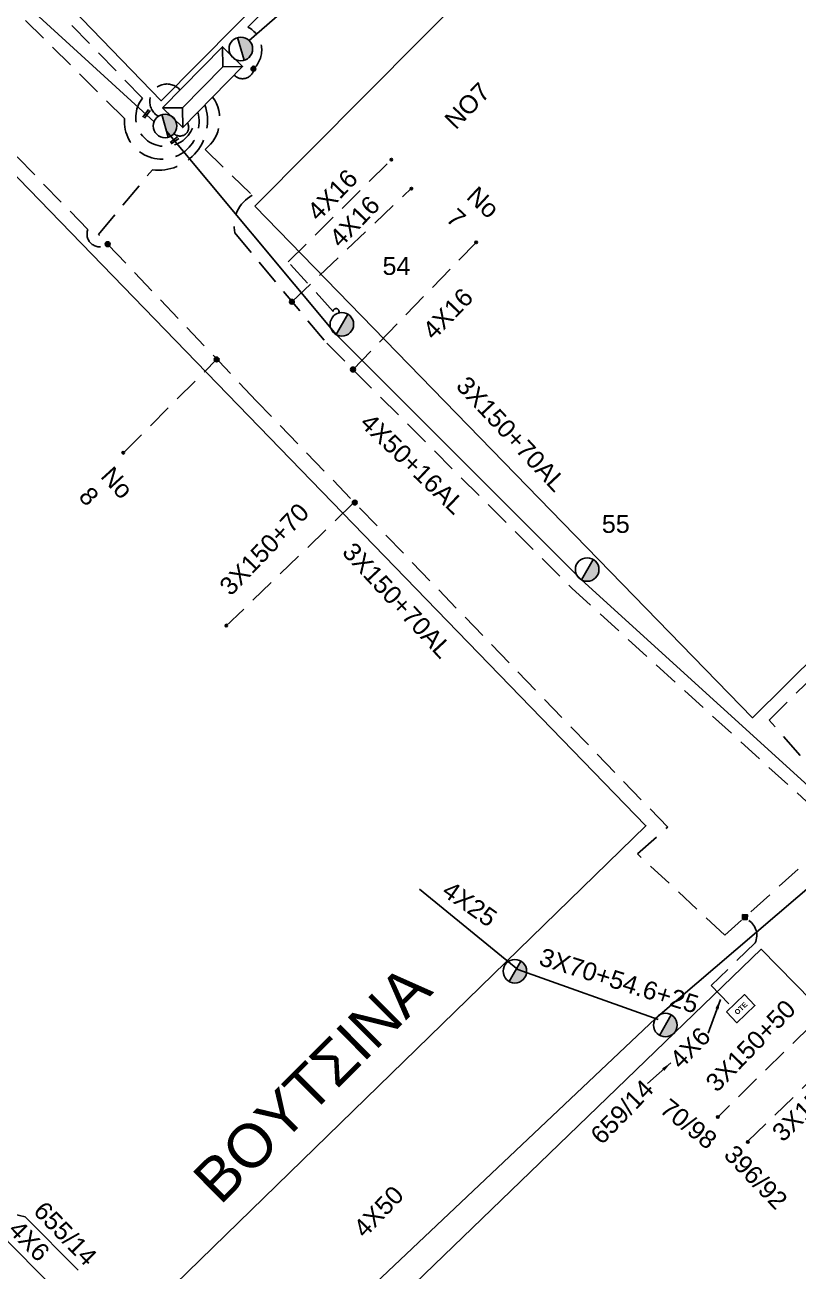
# Model space of a CAD drawing. Header units: millimetres. Extents: x 771 to 3391, y 686 to 1835.
# Drawn here: x 2163.7 to 2241.2, y 1031.3 to 1156 of the extents above; entities that cross this region are included whole.
import ezdxf

# ---------------------------------------------------------------- set-up
doc = ezdxf.new("R2010")
doc.units = ezdxf.units.MM
doc.linetypes.add('DASHED', pattern=[19.05, 12.7, -6.35])
for name, color, linetype in [('Pillar OTE', 7, 'Continuous'), ('Άγνωστα', 7, 'Continuous'), ('Γυμνά εναέρια ΧΤ και ΦΟΠ (3Φ)   4x50+16AL', 7, 'Continuous'), ('Εναέρια παροχή ΧΤ 4x16', 7, 'SYN_LINE'), ('Εναέρια παροχή ΧΤ 4x25', 7, 'SYN_LINE'), ('Επιγραφές - Σχήματα', 7, 'Continuous'), ('Καλώδια ΧΤ   3x150+50CU', 7, 'DASHED'), ('Καλώδια ΧΤ   3x150+70AL', 7, 'DASHED'), ('Καλώδια ΧΤ   3x150AL+50CU', 7, 'DASHED'), ('Μηχανική τομή', 7, 'Continuous'), ('Στύλος ΦΜ', 7, 'Continuous'), ('Στύλος ΦΜ @ 1', 7, 'Continuous'), ('Συνδέσεις', 7, 'Continuous'), ('Συνεστραμμένα ΧΤ   3x70+54.6+25 AL', 7, 'SYN_LINE'), ('Υποσταθμός εναέριος 2 στύλων', 7, 'Continuous'), ('Υποσταθμός πόλεως', 7, 'Continuous'), ('Υπόβαθρο ΔΕΗ', 7, 'Continuous'), ('Υπόγεια καλώδια Παροχών ΧΤ   4x16AL', 7, 'DASHED'), ('Υπόγεια καλώδια Παροχών ΧΤ   4x6', 7, 'DASHED')]:
    doc.layers.add(name, color=color, linetype=linetype)
doc.styles.add('arial', font='ARIAL.TTF')
doc.styles.get("Standard").update_dxf_attribs({"font": 'ARIAL.TTF'})
doc.linetypes.add('SYN_LINE', pattern='A,0.5,-0.0001,["/\\/\\/\\/",Standard,S=0.1,R=0,X=0,Y=-0.05],-0.25', length=0.7501)
doc.dimstyles.new('ISO-25', dxfattribs={"dimtxt": 2.5, "dimasz": 2.5, "dimexe": 1.25, "dimexo": 0.625, "dimtad": 1, "dimtxsty": 'Standard', "dimcen": 2.5, "dimadec": 0, "dimazin": 0, "dimtfac": 1, "dimtmove": 0, "dimatfit": 3, "dimfxl": 1, "dimarcsym": 0})

# ---------------------------------------------------------------- blocks, each defined once
blk = doc.blocks.new('ΥΠΑΡΧΩΝ ΤΣΙΜΕΝΤΕΝΙΟΣ ΣΤΥΛΟΣ')
at = {"layer": 'Στύλος ΦΜ'}
blk.add_hatch(color=7, dxfattribs=at).paths.add_polyline_path([(-1.29, -2.28, 0.574793), (2.62, 0, 0.268822), (1.3, 2.27)])
at = {"layer": 'Στύλος ΦΜ', "color": 7}
blk.add_line((-1.29, -2.28), (1.3, 2.27), dxfattribs=at)
blk.add_circle((0, 0), 2.62, dxfattribs=at)
at = {"layer": 'Στύλος ΦΜ', "flags": 4}
for tag, p in [('ΑΡΙΘΜΟΣ', (-4.68, 8.05)), ('ΤΥΠΟΣ', (-4.91, 3.03))]:
    blk.add_attdef(tag, p, '', height=4, dxfattribs=at)
blk = doc.blocks.new('ΥΠΟΣΤΑΘΜΟΣ ΕΝΑΕΡΙΟΣ ΕΠΙ 2 ΣΤΥΛΩΝ')
at = {"layer": 'Υποσταθμός εναέριος 2 στύλων', "linetype": 'Continuous'}
for points in [[(-11.97, -2.11, 0.574793), (-8.45, -0.07, 0.268822), (-9.64, 1.98)], [(9.68, -2.15, 0.574793), (13.19, -0.1, 0.268822), (12.01, 1.95)]]:
    blk.add_hatch(color=256, dxfattribs=at).paths.add_polyline_path(points)
for p, q in [((-11.97, -2.11), (-9.64, 1.98)), ((9.68, -2.15), (12.01, 1.95))]:
    blk.add_line(p, q, dxfattribs=at)
for centre in [(-10.81, -0.07), (10.84, -0.1)]:
    blk.add_circle(centre, 2.36, dxfattribs=at)
at = {"layer": 'Υποσταθμός πόλεως', "linetype": 'Continuous', "ltscale": 40}
blk.add_lwpolyline([(-8.57, 2.82), (8.57, 2.82), (8.57, -2.82), (-8.57, -2.82)], close=True, dxfattribs=at)
for points in [[(-5.75, 0), (-8.57, 2.82)], [(5.75, 0), (8.57, 2.82)], [(-8.57, -2.82), (-5.75, 0)], [(-5.75, 0), (5.75, 0)], [(8.57, -2.82), (5.75, 0)]]:
    blk.add_lwpolyline(points, dxfattribs=at)
at = {"layer": 'Υποσταθμός εναέριος 2 στύλων', "ltscale": 40, "flags": 1}
for tag, p in [('ΜΕΤΑΣΧΗΜΑΤΙΣΜΟΣ', (14.09, 2.51)), ('ΙΣΧΥΣ', (14.07, -0.28)), ('ΑΡΙΘΜΟΣ', (14.19, -3))]:
    blk.add_attdef(tag, p, '', height=1.8, dxfattribs=at)
blk = doc.blocks.new('_ΣΥΝΔΕΣΗ')
at = {"layer": 'Συνδέσεις', "linetype": 'SYN_LINE', "ltscale": 40}
blk.add_hatch(color=256, dxfattribs=at).paths.add_polyline_path([(0.5, -0.01, 1), (-0.5, -0.01, 1)])
at = {"layer": 'Συνδέσεις'}
blk.add_circle((0, -0.01), 0.5, dxfattribs=at)
blk = doc.blocks.new('ΜΗΧΑΝΙΚΗ ΤΟΜΗ')
at = {"layer": 'Μηχανική τομή', "ltscale": 40}
for p, q in [((-1.89, 0.78), (1.89, 0.78)), ((1.89, 0), (-1.89, 0))]:
    blk.add_line(p, q, dxfattribs=at)
blk = doc.blocks.new('PILLAR ΟΤΕ')
at = {"layer": 'Pillar OTE', "ltscale": 40}
blk.add_lwpolyline([(-3.31, 2.02), (3.39, 2.02), (3.39, -1.99), (-3.31, -1.99)], close=True, dxfattribs=at)
at = {"layer": 'Pillar OTE', "insert": (-1.81, 0.71), "char_height": 1.3575, "width": 109.961, "attachment_point": 1}
blk.add_mtext('{\\fArial|b1|i0|c161|p34;OTE}', dxfattribs=at)
blk = doc.blocks.new('TSONTA XT1')
at = {"ltscale": 40}
h = blk.add_hatch(color=256, dxfattribs=at)
h.dxf.hatch_style = 1
h.paths.add_polyline_path([(595.96, 2487.66), (597.07, 2488.77), (595.96, 2489.87), (594.85, 2488.77)])
blk.add_lwpolyline([(594.85, 2488.77), (595.96, 2489.87), (597.07, 2488.77), (595.96, 2487.66)], close=True, dxfattribs=at)

msp = doc.modelspace()

# ---------------------------------------------------------------- linework, layer by layer
at = {"layer": 'Άγνωστα', "color": 62, "linetype": 'DASHED', "ltscale": 0.2}
msp.add_lwpolyline([(2173.61593, 1113.20008), (2182.96202, 1122.58205)], dxfattribs=at)
at = {"layer": 'Άγνωστα', "color": 173}
msp.add_lwpolyline([(2203.27142, 1069.5205), (2213.12024, 1061.47927), (2227.18371, 1056.46932)], dxfattribs=at)
at = {"layer": 'Γυμνά εναέρια ΧΤ και ΦΟΠ (3Φ)   4x50+16AL', "color": 30, "linetype": 'Continuous', "ltscale": 0.2}
msp.add_lwpolyline([(2186.19674, 1154.48385), (2193.82957, 1161.12042), (2212.33112, 1179.91729), (2238.86191, 1206.61296), (2261.48783, 1229.82608), (2277.61745, 1246.09651), (2300.95784, 1265.85131)], dxfattribs=at)
at = {"layer": 'Γυμνά εναέρια ΧΤ και ΦΟΠ (3Φ)   4x50+16AL', "color": 2, "linetype": 'Continuous', "ltscale": 0.2}
msp.add_lwpolyline([(2176.6777, 1146.36226), (2161.29202, 1160.43929), (2138.39477, 1184.55552), (2120.27098, 1205.48429)], dxfattribs=at)
at = {"layer": 'Γυμνά εναέρια ΧΤ και ΦΟΠ (3Φ)   4x50+16AL', "color": 151, "linetype": 'Continuous', "ltscale": 0.2}
msp.add_lwpolyline([(2177.92481, 1145.41941), (2194.9039, 1125.05037), (2219.4766, 1100.49927), (2247.32529, 1075.19623)], dxfattribs=at)
at = {"layer": 'Γυμνά εναέρια ΧΤ και ΦΟΠ (3Φ)   4x50+16AL', "color": 173, "linetype": 'Continuous', "ltscale": 0.2}
msp.add_lwpolyline([(2116.20197, 946.78036), (2143.70495, 975.52827), (2168.25323, 997.34806), (2198.88331, 1030.12415), (2226.91266, 1056.56588), (2247.14327, 1073.87808)], dxfattribs=at)
at = {"layer": 'Καλώδια ΧΤ   3x150+50CU', "color": 85, "linetype": 'DASHED', "ltscale": 0.2}
msp.add_lwpolyline([(2180.72553, 1146.97874, -1.465456707), (2175.5231, 1148.70033), (2164.80515, 1159.76459, 0.715770807), (2160.18941, 1164.52948), (2141.65417, 1183.66362, 1.086241703), (2138.36625, 1187.05778), (2122.15419, 1204.75332, 0.381787666), (2120.97422, 1208.5084), (2146.40374, 1232.79162, -0.47341334), (2150.83994, 1234.78272), (2180.88576, 1263.32612, 0.950535332), (2185.04358, 1267.50772), (2197.55466, 1279.39319)], format="xyb", dxfattribs=at)
at = {"layer": 'Καλώδια ΧΤ   3x150+50CU', "color": 30, "linetype": 'DASHED', "ltscale": 0.2}
msp.add_lwpolyline([(2186.6994, 1151.70631, 0.503923609), (2186.07159, 1155.83824), (2190.78714, 1160.59737), (2179.60363, 1171.67847)], format="xyb", dxfattribs=at)
at = {"layer": 'Καλώδια ΧΤ   3x150+50CU', "color": 2, "linetype": 'DASHED', "ltscale": 0.2}
msp.add_lwpolyline([(2248.08522, 1071.50163, -0.412907317), (2246.37762, 1077.13476), (2238.29845, 1086.45611), (2254.98408, 1102.9669)], format="xyb", dxfattribs=at)
at = {"layer": 'Καλώδια ΧΤ   3x150+50CU', "color": 1, "linetype": 'DASHED', "ltscale": 0.2}
msp.add_lwpolyline([(2293.68238, 1018.36916), (2289.12493, 1023.19433), (2283.80616, 1018.21229), (2261.93645, 1040.48555, 0.591885879), (2258.52865, 1044.92898), (2245.17986, 1058.52793), (2233.19757, 1046.76607)], format="xyb", dxfattribs=at)
at = {"layer": 'Καλώδια ΧΤ   3x150+50CU', "color": 30, "linetype": 'DASHED', "ltscale": 0.2}
msp.add_arc((2185.53337, 1151.83989), 1.17365, 224.2308896, 55.7259664, dxfattribs=at)
at = {"layer": 'Καλώδια ΧΤ   3x150+50CU', "color": 2, "linetype": 'DASHED', "ltscale": 0.2}
msp.add_arc((2177.97331, 1148.40299), 1.73165, 40.6851491, 239.9300845, dxfattribs=at)
at = {"layer": 'Καλώδια ΧΤ   3x150+50CU', "color": 151, "linetype": 'DASHED', "ltscale": 0.2}
msp.add_arc((2179.27515, 1145.78952), 0.86616, 225.6940677, 32.0357631, dxfattribs=at)
at = {"layer": 'Καλώδια ΧΤ   3x150+70AL', "color": 62, "ltscale": 0.2}
msp.add_lwpolyline([(2241.18466, 1071.51242), (2241.18466, 1071.51242), (2233.85061, 1064.92979), (2225.08412, 1073.06492), (2228.1217, 1075.73925), (2186.95194, 1118.37768), (2171.1031, 1135.07832), (2176.50249, 1141.53691), (2176.50249, 1141.53691, 0.55215378), (2181.7639, 1148.0369)], format="xyb", dxfattribs=at)
at = {"layer": 'Καλώδια ΧΤ   3x150+70AL', "color": 1, "linetype": 'DASHED', "ltscale": 0.2}
msp.add_lwpolyline([(2182.54126, 1148.82907, -0.403877656), (2181.77904, 1143.58405), (2186.51349, 1138.99165, 0.337788302), (2184.77279, 1135.21994), (2193.97213, 1124.18391), (2218.52331, 1099.65431), (2244.52103, 1076.03304, 0.400495039), (2244.48199, 1073.10552), (2251.84839, 1065.33292, -0.66623283), (2251.2178, 1064.26873), (2250.57132, 1064.9548)], format="xyb", dxfattribs=at)
at = {"layer": 'Καλώδια ΧΤ   3x150+70AL', "color": 62, "linetype": 'DASHED', "ltscale": 0.2}
msp.add_lwpolyline([(2150.88585, 1136.92018), (2160.30099, 1145.58389), (2170.0456, 1135.56014), (2170.0456, 1135.56014), (2170.0456, 1135.56014), (2170.0456, 1135.56014, 0.761134428), (2172.02708, 1134.10469)], format="xyb", dxfattribs=at)
at = {"layer": 'Καλώδια ΧΤ   3x150+70AL', "color": 62, "ltscale": 0.2}
msp.add_lwpolyline([(2183.84005, 1095.80801), (2196.72842, 1108.25244)], dxfattribs=at)
at = {"layer": 'Καλώδια ΧΤ   3x150+70AL', "color": 133, "linetype": 'DASHED', "ltscale": 0.2}
msp.add_lwpolyline([(2236.12997, 1044.24743), (2246.98589, 1054.80224), (2258.12289, 1043.45652, -0.773906408), (2259.33034, 1043.19401)], format="xyb", dxfattribs=at)
at = {"layer": 'Καλώδια ΧΤ   3x150AL+50CU', "color": 133, "ltscale": 0.2}
msp.add_lwpolyline([(2181.06656, 1147.32627, -1.192233234), (2173.72581, 1146.67783), (2155.55265, 1164.66367), (2127.02309, 1194.39516), (2117.27295, 1204.53425), (2117.55037, 1206.75127), (2142.6928, 1230.44852), (2145.72945, 1233.18826, -0.357061548), (2149.1472, 1236.27183), (2164.6289, 1250.23976), (2186.17435, 1271.09713), (2202.6772, 1286.50391), (2216.14808, 1271.78118)], format="xyb", dxfattribs=at)
at = {"layer": 'Υπόβαθρο ΔΕΗ'}
for points in [[(2121.84653, 1205.81228), (2235.57759, 1313.85629), (2287.79358, 1259.73499), (2233.80781, 1205.39099), (2177.40095, 1148.46281), (2121.84653, 1205.81228)], [(2186.77831, 1137.90283), (2297.90838, 1249.68395), (2339.00353, 1206.59409), (2337.2951, 1186.31214), (2236.60915, 1086.68124), (2186.77831, 1137.90283)], [(2172.39142, 1023.74929), (2225.9382, 1075.875), (2110.74176, 1194.67613), (2055.85621, 1142.25849), (2172.39142, 1023.74929)], [(2220.94177, 974.83596), (2273.11942, 1027.20346), (2237.47879, 1063.51204), (2184.47777, 1012.37175), (2220.94177, 974.83596)], [(2163.77956, 1036.71025), (2169.07637, 1031.37669)]]:
    msp.add_lwpolyline(points, dxfattribs=at)
at = {"layer": 'Υπόγεια καλώδια Παροχών ΧΤ   4x16AL', "color": 151, "linetype": 'DASHED', "ltscale": 0.2}
msp.add_lwpolyline([(2190.09923, 1132.32578), (2190.09923, 1132.32578), (2190.09923, 1132.32578), (2200.44672, 1142.56672)], dxfattribs=at)
at = {"layer": 'Υπόγεια καλώδια Παροχών ΧΤ   4x16AL', "color": 1, "linetype": 'DASHED', "ltscale": 0.2}
for points in [[(2190.49514, 1128.3551), (2202.52588, 1139.75609)], [(2196.60356, 1121.55479), (2208.9361, 1134.2797)]]:
    msp.add_lwpolyline(points, dxfattribs=at)
at = {"layer": 'Υπόγεια καλώδια Παροχών ΧΤ   4x16AL', "color": 151, "linetype": 'DASHED', "ltscale": 0.2}
msp.add_lwpolyline([(2195.165, 1127.20832, 1.234560333), (2194.60557, 1127.37501), (2190.09923, 1132.32578)], format="xyb", dxfattribs=at)
at = {"layer": 'Υπόγεια καλώδια Παροχών ΧΤ   4x6', "color": 62, "linetype": 'DASHED', "ltscale": 0.2}
msp.add_lwpolyline([(2236.08408, 1066.47752, -0.410211094), (2236.87539, 1064.1374), (2232.47245, 1059.88903), (2234.52577, 1057.761)], format="xyb", dxfattribs=at)

# ---------------------------------------------------------------- block references
at = {"layer": 'Pillar OTE', "xscale": 0.3750000000000001, "yscale": 0.3750000000000001, "zscale": 0.3750000000000001, "rotation": 43.84729143707453}
msp.add_blockref('PILLAR ΟΤΕ', (2235.42575, 1057.54801), dxfattribs=at)
at = {"layer": 'Μηχανική τομή'}
for p, xscale, yscale, zscale, rotation in [((2175.99929, 1147.09516), 0.249999999999919, 0.249999999999919, 0.249999999999919, 53.76313194653991), ((2178.76902, 1144.40664), 0.2499999999999681, 0.2499999999999681, 0.2499999999999681, 36.11407878704492)]:
    msp.add_blockref('ΜΗΧΑΝΙΚΗ ΤΟΜΗ', p, dxfattribs=dict(at, xscale=xscale, yscale=yscale, zscale=zscale, rotation=rotation))
at = {"layer": 'Στύλος ΦΜ @ 1', "ltscale": 40}
ref = msp.add_blockref('ΥΠΑΡΧΩΝ ΤΣΙΜΕΝΤΕΝΙΟΣ ΣΤΥΛΟΣ', (2195.48493, 1126.07484), dxfattribs=dict(at, xscale=0.4499999999998181, yscale=0.4499999999998181, zscale=0.4499999999998181))
ref.add_attrib('ΤΥΠΟΣ', '54', (2199.55974, 1131.02148), dxfattribs={"layer": 'Στύλος ΦΜ', "height": 1.8, "flags": 4})
ref = msp.add_blockref('ΥΠΑΡΧΩΝ ΤΣΙΜΕΝΤΕΝΙΟΣ ΣΤΥΛΟΣ', (2220.05763, 1101.52374), dxfattribs=dict(at, xscale=0.4499999999998181, yscale=0.4499999999998181, zscale=0.4499999999998181))
ref.add_attrib('ΤΥΠΟΣ', '55', (2221.52755, 1105.19455), dxfattribs={"layer": 'Στύλος ΦΜ', "height": 1.8, "flags": 4})
at = {"layer": 'Στύλος ΦΜ @ 1', "ltscale": 40, "xscale": 0.4499999999998181, "yscale": 0.4499999999998181, "zscale": 0.4499999999998181}
for p in [(2212.81582, 1061.30987), (2227.89545, 1055.91683)]:
    msp.add_blockref('ΥΠΑΡΧΩΝ ΤΣΙΜΕΝΤΕΝΙΟΣ ΣΤΥΛΟΣ', p, dxfattribs=at)
at = {"layer": 'Συνδέσεις'}
for p, xscale, yscale, zscale in [((2186.62575, 1151.66948), 0.4777242751394019, 0.4777242751394019, 0.4777242751394019), ((2200.44672, 1142.56672), 0.25, 0.25, 0.25), ((2202.45495, 1139.65661), 0.25, 0.25, 0.25), ((2172.02708, 1134.10469), 0.4777242751394019, 0.4777242751394019, 0.4777242751394019), ((2208.9361, 1134.2797), 0.25, 0.25, 0.25), ((2190.47804, 1128.33889), 0.4777242751394019, 0.4777242751394019, 0.4777242751394019), ((2182.94357, 1122.56353), 0.4777242751394019, 0.4777242751394019, 0.4777242751394019), ((2196.60356, 1121.55479), 0.4777242751394019, 0.4777242751394019, 0.4777242751394019), ((2173.58621, 1113.21843), 0.25, 0.25, 0.25), ((2196.77942, 1108.23171), 0.4777242751394019, 0.4777242751394019, 0.4777242751394019), ((2183.90715, 1095.91686), 0.25, 0.25, 0.25), ((2233.14779, 1046.7172), 0.25, 0.25, 0.25), ((2236.15305, 1044.22211), 0.25, 0.25, 0.25)]:
    msp.add_blockref('_ΣΥΝΔΕΣΗ', p, dxfattribs=dict(at, xscale=xscale, yscale=yscale, zscale=zscale))
at = {"layer": 'Συνδέσεις', "xscale": 0.3075184835441075, "yscale": 0.3075184835441075, "zscale": 0.3075184835441075, "rotation": 41.90934888398903}
msp.add_blockref('TSONTA XT1', (2610.68031, 374.74735), dxfattribs=at)
at = {"layer": 'Υποσταθμός εναέριος 2 στύλων', "xscale": 0.5, "yscale": 0.5, "zscale": 0.5, "rotation": 45.54070698540378}
msp.add_blockref('ΥΠΟΣΤΑΘΜΟΣ ΕΝΑΕΡΙΟΣ ΕΠΙ 2 ΣΤΥΛΩΝ', (2181.53652, 1149.81501), dxfattribs=at)

# ---------------------------------------------------------------- texts
at = {"ltscale": 40, "insert": (2180.23511, 1040.88471), "char_height": 4, "width": 50.2149778, "attachment_point": 1, "rotation": 44.9076434, "style": 'arial'}
msp.add_mtext('{\\H1.083x;BOYTΣINA}', dxfattribs=at)
at = {"layer": 'Άγνωστα', "color": 7, "char_height": 1.8, "attachment_point": 1}
for s, insert, rotation in [('NO7', (2205.59797, 1146.73013), 45.8272142), ('3X150+70', (2183.05368, 1100.04227), 46.0651584), ('3X150+50', (2231.75624, 1050.35355), 45.8045248), ('3X150+70', (2238.4004, 1045.42036), 43.8248817), ('70/98', (2228.31995, 1048.69016), 321.5355671), ('396/92', (2234.92717, 1044.08332), 314.0766379), ('4X50', (2196.47274, 1035.75961), 46.2596131), ('655/14', (2165.77172, 1038.44052), 314.0766379), ('4X6', (2163.2648, 1036.56135), 314.0766379)]:
    msp.add_mtext_dynamic_manual_height_columns(s, width=1.8, gutter_width=12.5, heights=[0.04535], dxfattribs=dict(at, insert=insert, rotation=rotation))
at = {"layer": 'Άγνωστα', "color": 7}
note = msp.add_mtext_dynamic_manual_height_columns('No ', width=1.8, gutter_width=1.68715, heights=[0.04535, 0], dxfattribs=dict(at, insert=(2206.52648, 1142.42004), char_height=1.8, attachment_point=1, rotation=317.0664776))
for column, words in zip(note.columns.linked_columns, ['7']):
    column.text = words
note = msp.add_mtext_dynamic_manual_height_columns('No ', width=1.8, gutter_width=1.84043, heights=[0.04535, 0], dxfattribs=dict(at, insert=(2170.09049, 1114.69496), char_height=1.8, attachment_point=1, rotation=312.5708959))
for column, words in zip(note.columns.linked_columns, ['8']):
    column.text = words
at = {"layer": 'Γυμνά εναέρια ΧΤ και ΦΟΠ (3Φ)   4x50+16AL', "color": 7, "insert": (2198.42877, 1117.34383), "char_height": 1.8, "attachment_point": 1, "rotation": 316.2596131}
msp.add_mtext_dynamic_manual_height_columns('4X50+16AL', width=1.8, gutter_width=12.5, heights=[0.04535], dxfattribs=at)
at = {"layer": 'Εναέρια παροχή ΧΤ 4x16', "color": 7, "char_height": 1.8, "attachment_point": 1, "rotation": 45.8272142}
for insert in [(2191.83882, 1137.56554), (2194.05458, 1134.90218), (2203.39663, 1125.66596)]:
    msp.add_mtext_dynamic_manual_height_columns('4X16', width=1.8, gutter_width=12.5, heights=[0.04535], dxfattribs=dict(at, insert=insert))
at = {"layer": 'Εναέρια παροχή ΧΤ 4x25', "color": 7, "char_height": 1.8, "attachment_point": 1}
for s, width, insert, rotation in [('4X25', 1.8, (2206.41503, 1070.48191), 324.9552842), ('4X6', 10.3425912, (2228.1573, 1052.67147), 45.9660991), ('659/14', 10.3425912, (2220.22107, 1045.09401), 45.9660991)]:
    msp.add_mtext_dynamic_manual_height_columns(s, width=width, gutter_width=12.5, heights=[0.04535], dxfattribs=dict(at, insert=insert, rotation=rotation))
at = {"layer": 'Καλώδια ΧΤ   3x150+70AL', "color": 7, "char_height": 1.8, "attachment_point": 1}
for insert, rotation in [((2208.13007, 1121.04948), 313.1237209), ((2196.72994, 1104.41214), 312.8994265)]:
    msp.add_mtext_dynamic_manual_height_columns('3X150+70AL', width=1.8, gutter_width=12.5, heights=[0.04535], dxfattribs=dict(at, insert=insert, rotation=rotation))
at = {"layer": 'Συνεστραμμένα ΧΤ   3x70+54.6+25 AL', "color": 7, "insert": (2215.64734, 1063.69068), "char_height": 1.8, "attachment_point": 1, "rotation": 342.6551155}
msp.add_mtext_dynamic_manual_height_columns('3X70+54.6+25', width=1.8, gutter_width=12.5, heights=[0.04535], dxfattribs=at)

# ---------------------------------------------------------------- leaders
at = {"layer": 'Επιγραφές - Σχήματα', "ltscale": 40}
for points in [[(2233.40747, 1058.48847), (2232.16308, 1055.09489)], [(2228.42834, 1052.13051), (2226.09339, 1050.05855)], [(2159.66677, 1037.70177), (2163.77956, 1036.71025)]]:
    msp.add_leader(points, dimstyle='ISO-25', override={"dimasz": 1, "dimtad": 0}, dxfattribs=at)

doc.saveas('drawing.dxf')
